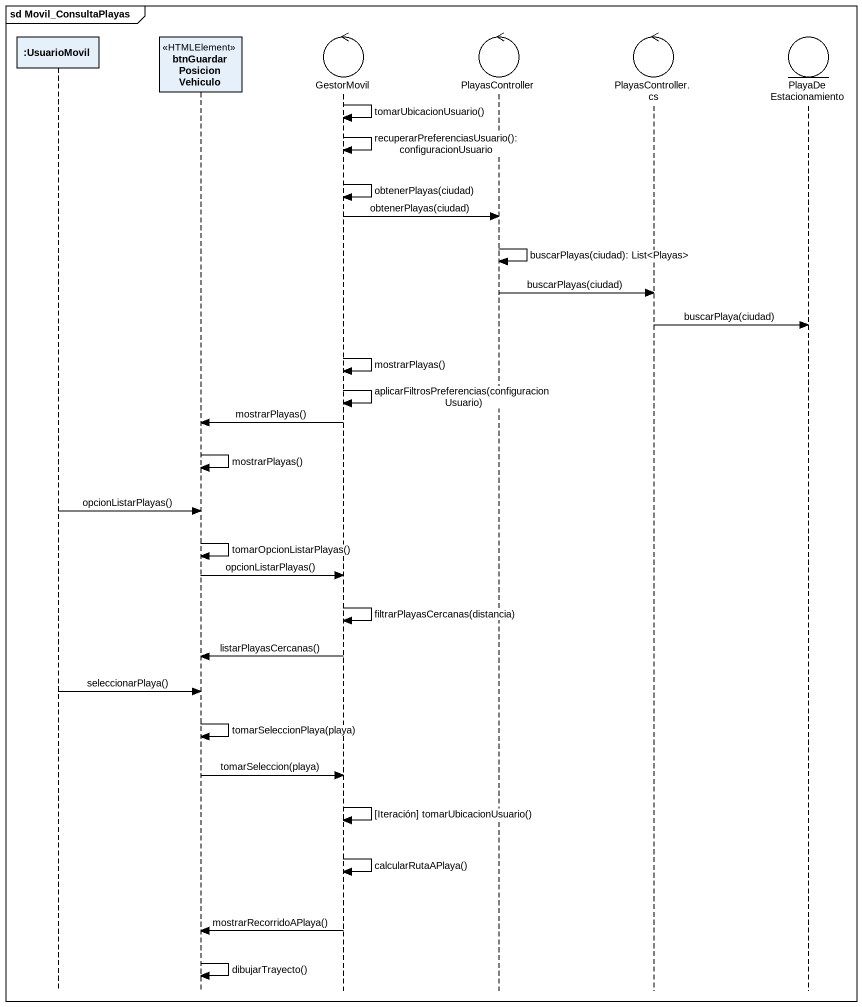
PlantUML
@startuml
mainframe sd Movil_ConsultaPlayas
hide footbox
participant ":UsuarioMovil" as UsuarioMovil
participant btnGuardarPosicionVehiculo <<HTMLElement>>
control GestorMovil
control PlayasController
control "PlayasController.cs" as PlayasController_cs
entity PlayaDeEstacionamiento

GestorMovil -> GestorMovil : tomarUbicacionUsuario()
GestorMovil -> GestorMovil : recuperarPreferenciasUsuario(): configuracionUsuario
GestorMovil -> GestorMovil : obtenerPlayas(ciudad)
GestorMovil -> PlayasController : obtenerPlayas(ciudad)
PlayasController -> PlayasController : buscarPlayas(ciudad): List<Playas>
PlayasController -> PlayasController_cs : buscarPlayas(ciudad)
PlayasController_cs -> PlayaDeEstacionamiento : buscarPlaya(ciudad)
GestorMovil -> GestorMovil : mostrarPlayas()
GestorMovil -> GestorMovil : aplicarFiltrosPreferencias(configuracionUsuario)
GestorMovil -> btnGuardarPosicionVehiculo : mostrarPlayas()
btnGuardarPosicionVehiculo -> btnGuardarPosicionVehiculo : mostrarPlayas()
UsuarioMovil -> btnGuardarPosicionVehiculo : opcionListarPlayas()
btnGuardarPosicionVehiculo -> btnGuardarPosicionVehiculo : tomarOpcionListarPlayas()
btnGuardarPosicionVehiculo -> GestorMovil : opcionListarPlayas()
GestorMovil -> GestorMovil : filtrarPlayasCercanas(distancia)
GestorMovil -> btnGuardarPosicionVehiculo : listarPlayasCercanas()
UsuarioMovil -> btnGuardarPosicionVehiculo : seleccionarPlaya()
btnGuardarPosicionVehiculo -> btnGuardarPosicionVehiculo : tomarSeleccionPlaya(playa)
btnGuardarPosicionVehiculo -> GestorMovil : tomarSeleccion(playa)
GestorMovil -> GestorMovil : [Iteración] tomarUbicacionUsuario()
GestorMovil -> GestorMovil : calcularRutaAPlaya()
GestorMovil -> btnGuardarPosicionVehiculo : mostrarRecorridoAPlaya()
btnGuardarPosicionVehiculo -> btnGuardarPosicionVehiculo : dibujarTrayecto()
@enduml
